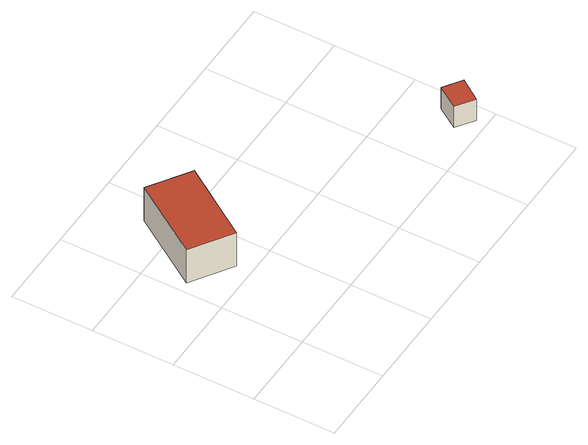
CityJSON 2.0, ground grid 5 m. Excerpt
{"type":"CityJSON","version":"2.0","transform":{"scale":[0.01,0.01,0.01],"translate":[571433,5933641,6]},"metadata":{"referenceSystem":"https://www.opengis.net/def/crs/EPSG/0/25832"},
"CityObjects":{
"building1":{"type":"Building","attributes":{"Grundfläche 2D":"15.456015","Grundhöhe NN":"6.386"},"geometry":[{"type":"Solid","lod":"3","boundaries":[[[[0,1,2,3]],[[4,5,3,2]],[[5,6,0,3]],[[6,7,1,0]],[[7,4,2,1]],[[7,6,5,4]]]],"semantics":{"surfaces":[{"type":"RoofSurface"},{"type":"WallSurface"},{"type":"GroundSurface"}],"values":[[0,1,1,1,1,2]]}}]},
"building2":{"type":"Building","attributes":{"Grundfläche 2D":"2.105356","Grundhöhe NN":"6.246"},"geometry":[{"type":"Solid","lod":"3","boundaries":[[[[8,9,10,11]],[[12,13,11,10]],[[13,14,8,11]],[[14,15,9,8]],[[15,12,10,9]],[[15,14,13,12]]]],"semantics":{"surfaces":[{"type":"RoofSurface"},{"type":"WallSurface"},{"type":"GroundSurface"}],"values":[[0,1,1,1,1,2]]}}]}
},
"vertices":[
[300,587,287],[588,1022,287],[341,1186,287],[53,751,287],[341,1186,39],[53,751,39],[300,587,39],[588,1022,39],
[1909,66,183],[2000,198,183],[1888,272,183],[1802,140,183],[1888,272,25],[1802,140,25],[1909,66,25],[2000,198,25]
]}
